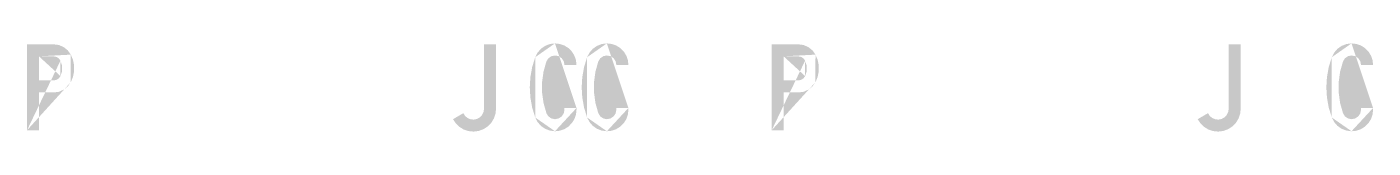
# Model space of a CAD drawing. Extents: x -1 to 2127, y -1298 to 148.
# Drawn here: x 992 to 1852, y 92 to 148 of the extents above; entities that cross this region are included whole.
import ezdxf

# ---------------------------------------------------------------- set-up
doc = ezdxf.new("R2010")
doc.units = 0
doc.header["$LTSCALE"] = 12
doc.header["$MEASUREMENT"] = 0
doc.layers.add('GREEN', color=84, linetype='CONTINUOUS')

msp = doc.modelspace()

# ---------------------------------------------------------------- hatches: boundary and pattern name
at = {"layer": 'GREEN'}
h = msp.add_hatch(color=256, dxfattribs=at)
h.paths.add_polyline_path([(1008.88, 140.12), (1008.86, 140.12)], flags=16)
edge = h.paths.add_edge_path(flags=17)
edge.add_line((999.53, 124.71), (999.53, 140.12))
edge.add_line((999.53, 140.12), (1008.88, 140.12))
edge.add_line((1010.64, 139.76), (1008.88, 140.12))
edge.add_line((1010.64, 139.76), (1012.18, 138.81))
edge.add_line((1012.18, 138.81), (1013.27, 137.36))
edge.add_line((1013.27, 137.36), (1014.27, 134.12))
edge.add_line((1014.27, 134.12), (1014.27, 130.71))
edge.add_line((1014.27, 130.71), (1013.27, 127.47))
edge.add_line((1013.27, 127.47), (1012.18, 126.02))
edge.add_line((1012.18, 126.02), (1010.64, 125.07))
edge.add_line((1010.64, 125.07), (1008.88, 124.71))
edge.add_line((1008.88, 124.71), (999.53, 124.71))
h.paths.add_polyline_path([(1008.86, 147.8), (1008.88, 147.8)], flags=16)
edge = h.paths.add_edge_path()
edge.add_line((999.53, 92.82), (991.85, 92.82))
edge.add_line((991.85, 92.82), (991.85, 147.8))
edge.add_line((991.85, 147.8), (1008.88, 147.8))
edge.add_line((1012.18, 147.36), (1008.88, 147.8))
edge.add_line((1012.18, 147.36), (1015.28, 146.02))
edge.add_line((1015.28, 146.02), (1017.9, 143.94))
edge.add_line((1017.9, 143.94), (1019.86, 141.2))
edge.add_line((1019.86, 141.2), (1021.26, 137.83))
edge.add_line((1021.26, 137.83), (1021.98, 134.24))
edge.add_line((1021.98, 134.24), (1021.98, 130.58))
edge.add_line((1021.98, 130.58), (1021.26, 127))
edge.add_line((1021.26, 127), (1019.86, 123.62))
edge.add_line((1019.86, 123.62), (1017.9, 120.89))
edge.add_line((1017.9, 120.89), (1015.28, 118.8))
edge.add_line((1015.28, 118.8), (1012.18, 117.46))
edge.add_line((1012.18, 117.46), (1008.88, 117.03))
edge.add_line((1008.88, 117.03), (999.53, 117.03))
edge.add_line((999.53, 117.03), (999.53, 92.82))
edge = h.paths.add_edge_path()
edge.add_line((999.53, 140.12), (999.5, 140.12))
edge.add_line((1013.27, 127.47), (1013.24, 127.47))
edge.add_line((1013.27, 137.36), (1013.24, 137.36))
edge.add_line((991.85, 92.82), (991.82, 92.82))
edge.add_line((1019.86, 123.62), (1019.84, 123.62))
edge.add_line((1019.86, 141.2), (1019.84, 141.2))
h = msp.add_hatch(color=256, dxfattribs=at)
h.paths.add_polyline_path([(1008.88, 140.12), (1008.86, 140.12)], flags=16)
edge = h.paths.add_edge_path(flags=17)
edge.add_line((999.53, 124.71), (999.53, 140.12))
edge.add_line((999.53, 140.12), (1008.88, 140.12))
edge.add_line((1010.64, 139.76), (1008.88, 140.12))
edge.add_line((1010.64, 139.76), (1012.18, 138.81))
edge.add_line((1012.18, 138.81), (1013.27, 137.36))
edge.add_line((1013.27, 137.36), (1014.27, 134.12))
edge.add_line((1014.27, 134.12), (1014.27, 130.71))
edge.add_line((1014.27, 130.71), (1013.27, 127.47))
edge.add_line((1013.27, 127.47), (1012.18, 126.02))
edge.add_line((1012.18, 126.02), (1010.64, 125.07))
edge.add_line((1010.64, 125.07), (1008.88, 124.71))
edge.add_line((1008.88, 124.71), (999.53, 124.71))
h.paths.add_polyline_path([(1008.86, 147.8), (1008.88, 147.8)], flags=16)
edge = h.paths.add_edge_path()
edge.add_line((999.53, 92.82), (991.85, 92.82))
edge.add_line((991.85, 92.82), (991.85, 147.8))
edge.add_line((991.85, 147.8), (1008.88, 147.8))
edge.add_line((1012.18, 147.36), (1008.88, 147.8))
edge.add_line((1012.18, 147.36), (1015.28, 146.02))
edge.add_line((1015.28, 146.02), (1017.9, 143.94))
edge.add_line((1017.9, 143.94), (1019.86, 141.2))
edge.add_line((1019.86, 141.2), (1021.26, 137.83))
edge.add_line((1021.26, 137.83), (1021.98, 134.24))
edge.add_line((1021.98, 134.24), (1021.98, 130.58))
edge.add_line((1021.98, 130.58), (1021.26, 127))
edge.add_line((1021.26, 127), (1019.86, 123.62))
edge.add_line((1019.86, 123.62), (1017.9, 120.89))
edge.add_line((1017.9, 120.89), (1015.28, 118.8))
edge.add_line((1015.28, 118.8), (1012.18, 117.46))
edge.add_line((1012.18, 117.46), (1008.88, 117.03))
edge.add_line((1008.88, 117.03), (999.53, 117.03))
edge.add_line((999.53, 117.03), (999.53, 92.82))
edge = h.paths.add_edge_path()
edge.add_line((999.53, 140.12), (999.5, 140.12))
edge.add_line((1013.27, 127.47), (1013.24, 127.47))
edge.add_line((1013.27, 137.36), (1013.24, 137.36))
edge.add_line((991.85, 92.82), (991.82, 92.82))
edge.add_line((1019.86, 123.62), (1019.84, 123.62))
edge.add_line((1019.86, 141.2), (1019.84, 141.2))
h = msp.add_hatch(color=256, dxfattribs=at)
h.paths.add_polyline_path([(1283.76, 106.56), (1283.73, 106.56)], flags=16)
edge = h.paths.add_edge_path()
edge.add_line((1283.76, 147.8), (1283.76, 106.56))
edge.add_line((1283.42, 104.52), (1283.76, 106.56))
edge.add_line((1283.42, 104.52), (1282.52, 102.64))
edge.add_line((1282.52, 102.64), (1281.07, 101.15))
edge.add_line((1281.07, 101.15), (1279.27, 100.12))
edge.add_line((1279.27, 100.12), (1277.23, 99.7))
edge.add_line((1277.23, 99.7), (1275.17, 99.91))
edge.add_line((1275.17, 99.91), (1273.26, 100.71))
edge.add_line((1273.26, 100.71), (1271.67, 102.05))
edge.add_line((1271.67, 102.05), (1270.56, 103.83))
edge.add_line((1270.56, 103.83), (1263.96, 99.96))
edge.add_line((1263.96, 99.96), (1265.74, 97.28))
edge.add_line((1265.74, 97.28), (1268.06, 95.04))
edge.add_line((1268.06, 95.04), (1270.82, 93.36))
edge.add_line((1270.82, 93.36), (1273.88, 92.36))
edge.add_line((1273.88, 92.36), (1277.11, 92.05))
edge.add_line((1277.11, 92.05), (1280.3, 92.44))
edge.add_line((1280.3, 92.44), (1283.32, 93.54))
edge.add_line((1283.32, 93.54), (1286.05, 95.27))
edge.add_line((1286.05, 95.27), (1288.32, 97.57))
edge.add_line((1288.32, 97.57), (1290.02, 100.32))
edge.add_line((1290.02, 100.32), (1291.08, 103.36))
edge.add_line((1291.08, 103.36), (1291.44, 106.56))
edge.add_line((1291.44, 106.56), (1291.44, 147.8))
edge.add_line((1291.44, 147.8), (1283.76, 147.8))
edge = h.paths.add_edge_path(flags=16)
edge.add_line((1291.44, 106.56), (1291.41, 106.56))
edge.add_line((1291.44, 106.56), (1291.41, 106.56))
edge = h.paths.add_edge_path(flags=16)
edge.add_line((1270.56, 103.83), (1270.53, 103.83))
h = msp.add_hatch(color=256, dxfattribs=at)
h.paths.add_polyline_path([(1342.83, 106.02), (1342.81, 106.02)], flags=16)
edge = h.paths.add_edge_path()
edge.add_line((1335.13, 107.13), (1342.83, 107.13))
edge.add_line((1342.83, 107.13), (1342.83, 106.02))
edge.add_line((1342.5, 102.95), (1342.83, 106.02))
edge.add_line((1342.5, 102.95), (1341.49, 100.04))
edge.add_line((1341.49, 100.04), (1339.84, 97.44))
edge.add_line((1339.84, 97.44), (1337.68, 95.25))
edge.add_line((1337.68, 95.25), (1335.07, 93.6))
edge.add_line((1335.07, 93.6), (1332.16, 92.59))
edge.add_line((1332.16, 92.59), (1329.09, 92.26))
edge.add_line((1329.09, 92.26), (1325.85, 92.67))
edge.add_line((1325.85, 92.67), (1322.78, 93.83))
edge.add_line((1322.78, 93.83), (1320.1, 95.68))
edge.add_line((1320.1, 95.68), (1317.96, 98.16))
edge.add_line((1317.96, 98.16), (1316.46, 101.07))
edge.add_line((1316.46, 101.07), (1314.53, 107.33))
edge.add_line((1314.53, 107.33), (1313.37, 113.78))
edge.add_line((1313.37, 113.78), (1312.98, 120.33))
edge.add_line((1312.98, 120.33), (1313.37, 126.85))
edge.add_line((1313.37, 126.85), (1314.53, 133.29))
edge.add_line((1314.53, 133.29), (1316.46, 139.55))
edge.add_line((1316.46, 139.55), (1317.96, 142.47))
edge.add_line((1317.96, 142.47), (1320.1, 144.94))
edge.add_line((1320.1, 144.94), (1322.78, 146.8))
edge.add_line((1322.78, 146.8), (1325.85, 147.98))
edge.add_line((1325.85, 147.98), (1329.09, 148.37))
edge.add_line((1329.09, 148.37), (1332.16, 148.03))
edge.add_line((1332.16, 148.03), (1335.07, 147.03))
edge.add_line((1335.07, 147.03), (1337.68, 145.38))
edge.add_line((1337.68, 145.38), (1339.84, 143.21))
edge.add_line((1339.84, 143.21), (1341.49, 140.58))
edge.add_line((1341.49, 140.58), (1342.5, 137.67))
edge.add_line((1342.5, 137.67), (1342.83, 134.6))
edge.add_line((1342.83, 134.6), (1335.13, 134.6))
edge.add_line((1335.13, 134.6), (1334.69, 136.92))
edge.add_line((1334.69, 136.92), (1333.37, 138.91))
edge.add_line((1333.37, 138.91), (1331.41, 140.22))
edge.add_line((1331.41, 140.22), (1329.09, 140.66))
edge.add_line((1329.09, 140.66), (1326.77, 140.2))
edge.add_line((1326.77, 140.2), (1324.84, 138.83))
edge.add_line((1324.84, 138.83), (1323.6, 136.82))
edge.add_line((1323.6, 136.82), (1321.77, 130.35))
edge.add_line((1321.77, 130.35), (1320.85, 123.68))
edge.add_line((1320.85, 123.68), (1320.85, 116.95))
edge.add_line((1320.85, 116.95), (1321.77, 110.3))
edge.add_line((1321.77, 110.3), (1323.6, 103.83))
edge.add_line((1323.6, 103.83), (1324.84, 101.79))
edge.add_line((1324.84, 101.79), (1326.77, 100.45))
edge.add_line((1326.77, 100.45), (1329.09, 99.96))
edge.add_line((1329.09, 99.96), (1331.41, 100.43))
edge.add_line((1331.41, 100.43), (1333.37, 101.74))
edge.add_line((1333.37, 101.74), (1334.69, 103.7))
edge.add_line((1334.69, 103.7), (1335.13, 106.02))
edge.add_line((1335.13, 106.02), (1335.13, 107.13))
edge = h.paths.add_edge_path(flags=16)
edge.add_line((1342.83, 107.13), (1342.81, 107.13))
edge.add_line((1329.09, 148.37), (1329.07, 148.37))
edge.add_line((1316.46, 139.55), (1316.44, 139.55))
edge.add_line((1316.46, 101.07), (1316.44, 101.07))
edge.add_line((1329.09, 92.26), (1329.07, 92.26))
h = msp.add_hatch(color=256, dxfattribs=at)
h.paths.add_polyline_path([(1375.98, 106.02), (1375.96, 106.02)], flags=16)
edge = h.paths.add_edge_path()
edge.add_line((1368.3, 107.13), (1375.98, 107.13))
edge.add_line((1375.98, 107.13), (1375.98, 106.02))
edge.add_line((1375.65, 102.95), (1375.98, 106.02))
edge.add_line((1375.65, 102.95), (1374.64, 100.04))
edge.add_line((1374.64, 100.04), (1373.02, 97.44))
edge.add_line((1373.02, 97.44), (1370.83, 95.25))
edge.add_line((1370.83, 95.25), (1368.22, 93.6))
edge.add_line((1368.22, 93.6), (1365.31, 92.59))
edge.add_line((1365.31, 92.59), (1362.24, 92.26))
edge.add_line((1362.24, 92.26), (1358.99, 92.67))
edge.add_line((1358.99, 92.67), (1355.95, 93.83))
edge.add_line((1355.95, 93.83), (1353.25, 95.68))
edge.add_line((1353.25, 95.68), (1351.11, 98.16))
edge.add_line((1351.11, 98.16), (1349.61, 101.07))
edge.add_line((1349.61, 101.07), (1347.68, 107.33))
edge.add_line((1347.68, 107.33), (1346.52, 113.78))
edge.add_line((1346.52, 113.78), (1346.13, 120.33))
edge.add_line((1346.13, 120.33), (1346.52, 126.85))
edge.add_line((1346.52, 126.85), (1347.68, 133.29))
edge.add_line((1347.68, 133.29), (1349.61, 139.55))
edge.add_line((1349.61, 139.55), (1351.11, 142.47))
edge.add_line((1351.11, 142.47), (1353.25, 144.94))
edge.add_line((1353.25, 144.94), (1355.95, 146.8))
edge.add_line((1355.95, 146.8), (1358.99, 147.98))
edge.add_line((1358.99, 147.98), (1362.24, 148.37))
edge.add_line((1362.24, 148.37), (1365.31, 148.03))
edge.add_line((1365.31, 148.03), (1368.22, 147.03))
edge.add_line((1368.22, 147.03), (1370.83, 145.38))
edge.add_line((1370.83, 145.38), (1373.02, 143.21))
edge.add_line((1373.02, 143.21), (1374.64, 140.58))
edge.add_line((1374.64, 140.58), (1375.65, 137.67))
edge.add_line((1375.65, 137.67), (1375.98, 134.6))
edge.add_line((1375.98, 134.6), (1368.3, 134.6))
edge.add_line((1368.3, 134.6), (1367.84, 136.92))
edge.add_line((1367.84, 136.92), (1366.52, 138.91))
edge.add_line((1366.52, 138.91), (1364.56, 140.22))
edge.add_line((1364.56, 140.22), (1362.24, 140.66))
edge.add_line((1362.24, 140.66), (1359.92, 140.2))
edge.add_line((1359.92, 140.2), (1357.99, 138.83))
edge.add_line((1357.99, 138.83), (1356.75, 136.82))
edge.add_line((1356.75, 136.82), (1354.92, 130.35))
edge.add_line((1354.92, 130.35), (1354.02, 123.68))
edge.add_line((1354.02, 123.68), (1354.02, 116.95))
edge.add_line((1354.02, 116.95), (1354.92, 110.3))
edge.add_line((1354.92, 110.3), (1356.75, 103.83))
edge.add_line((1356.75, 103.83), (1357.99, 101.79))
edge.add_line((1357.99, 101.79), (1359.92, 100.45))
edge.add_line((1359.92, 100.45), (1362.24, 99.96))
edge.add_line((1362.24, 99.96), (1364.56, 100.43))
edge.add_line((1364.56, 100.43), (1366.52, 101.74))
edge.add_line((1366.52, 101.74), (1367.84, 103.7))
edge.add_line((1367.84, 103.7), (1368.3, 106.02))
edge.add_line((1368.3, 106.02), (1368.3, 107.13))
edge = h.paths.add_edge_path(flags=16)
edge.add_line((1375.98, 107.13), (1375.96, 107.13))
edge.add_line((1362.24, 148.37), (1362.22, 148.37))
edge.add_line((1349.61, 139.55), (1349.59, 139.55))
edge.add_line((1349.61, 101.07), (1349.59, 101.07))
edge.add_line((1362.24, 92.26), (1362.22, 92.26))
h = msp.add_hatch(color=256, dxfattribs=at)
h.paths.add_polyline_path([(1484.5, 140.12), (1484.47, 140.12)], flags=16)
edge = h.paths.add_edge_path(flags=17)
edge.add_line((1475.14, 124.71), (1475.14, 140.12))
edge.add_line((1475.14, 140.12), (1484.5, 140.12))
edge.add_line((1486.25, 139.76), (1484.5, 140.12))
edge.add_line((1486.25, 139.76), (1487.8, 138.81))
edge.add_line((1487.8, 138.81), (1488.88, 137.36))
edge.add_line((1488.88, 137.36), (1489.88, 134.12))
edge.add_line((1489.88, 134.12), (1489.88, 130.71))
edge.add_line((1489.88, 130.71), (1488.88, 127.47))
edge.add_line((1488.88, 127.47), (1487.8, 126.02))
edge.add_line((1487.8, 126.02), (1486.25, 125.07))
edge.add_line((1486.25, 125.07), (1484.5, 124.71))
edge.add_line((1484.5, 124.71), (1475.14, 124.71))
h.paths.add_polyline_path([(1484.47, 147.8), (1484.5, 147.8)], flags=16)
edge = h.paths.add_edge_path()
edge.add_line((1475.14, 92.82), (1467.46, 92.82))
edge.add_line((1467.46, 92.82), (1467.46, 147.8))
edge.add_line((1467.46, 147.8), (1484.5, 147.8))
edge.add_line((1487.8, 147.36), (1484.5, 147.8))
edge.add_line((1487.8, 147.36), (1490.89, 146.02))
edge.add_line((1490.89, 146.02), (1493.52, 143.94))
edge.add_line((1493.52, 143.94), (1495.48, 141.2))
edge.add_line((1495.48, 141.2), (1496.87, 137.83))
edge.add_line((1496.87, 137.83), (1497.59, 134.24))
edge.add_line((1497.59, 134.24), (1497.59, 130.58))
edge.add_line((1497.59, 130.58), (1496.87, 127))
edge.add_line((1496.87, 127), (1495.48, 123.62))
edge.add_line((1495.48, 123.62), (1493.52, 120.89))
edge.add_line((1493.52, 120.89), (1490.89, 118.8))
edge.add_line((1490.89, 118.8), (1487.8, 117.46))
edge.add_line((1487.8, 117.46), (1484.5, 117.03))
edge.add_line((1484.5, 117.03), (1475.14, 117.03))
edge.add_line((1475.14, 117.03), (1475.14, 92.82))
edge = h.paths.add_edge_path()
edge.add_line((1475.14, 140.12), (1475.11, 140.12))
edge.add_line((1488.88, 127.47), (1488.85, 127.47))
edge.add_line((1488.88, 137.36), (1488.85, 137.36))
edge.add_line((1467.46, 92.82), (1467.43, 92.82))
edge.add_line((1495.48, 123.62), (1495.45, 123.62))
edge.add_line((1495.48, 141.2), (1495.45, 141.2))
h = msp.add_hatch(color=256, dxfattribs=at)
h.paths.add_polyline_path([(1484.5, 140.12), (1484.47, 140.12)], flags=16)
edge = h.paths.add_edge_path(flags=17)
edge.add_line((1475.14, 124.71), (1475.14, 140.12))
edge.add_line((1475.14, 140.12), (1484.5, 140.12))
edge.add_line((1486.25, 139.76), (1484.5, 140.12))
edge.add_line((1486.25, 139.76), (1487.8, 138.81))
edge.add_line((1487.8, 138.81), (1488.88, 137.36))
edge.add_line((1488.88, 137.36), (1489.88, 134.12))
edge.add_line((1489.88, 134.12), (1489.88, 130.71))
edge.add_line((1489.88, 130.71), (1488.88, 127.47))
edge.add_line((1488.88, 127.47), (1487.8, 126.02))
edge.add_line((1487.8, 126.02), (1486.25, 125.07))
edge.add_line((1486.25, 125.07), (1484.5, 124.71))
edge.add_line((1484.5, 124.71), (1475.14, 124.71))
h.paths.add_polyline_path([(1484.47, 147.8), (1484.5, 147.8)], flags=16)
edge = h.paths.add_edge_path()
edge.add_line((1475.14, 92.82), (1467.46, 92.82))
edge.add_line((1467.46, 92.82), (1467.46, 147.8))
edge.add_line((1467.46, 147.8), (1484.5, 147.8))
edge.add_line((1487.8, 147.36), (1484.5, 147.8))
edge.add_line((1487.8, 147.36), (1490.89, 146.02))
edge.add_line((1490.89, 146.02), (1493.52, 143.94))
edge.add_line((1493.52, 143.94), (1495.48, 141.2))
edge.add_line((1495.48, 141.2), (1496.87, 137.83))
edge.add_line((1496.87, 137.83), (1497.59, 134.24))
edge.add_line((1497.59, 134.24), (1497.59, 130.58))
edge.add_line((1497.59, 130.58), (1496.87, 127))
edge.add_line((1496.87, 127), (1495.48, 123.62))
edge.add_line((1495.48, 123.62), (1493.52, 120.89))
edge.add_line((1493.52, 120.89), (1490.89, 118.8))
edge.add_line((1490.89, 118.8), (1487.8, 117.46))
edge.add_line((1487.8, 117.46), (1484.5, 117.03))
edge.add_line((1484.5, 117.03), (1475.14, 117.03))
edge.add_line((1475.14, 117.03), (1475.14, 92.82))
edge = h.paths.add_edge_path()
edge.add_line((1475.14, 140.12), (1475.11, 140.12))
edge.add_line((1488.88, 127.47), (1488.85, 127.47))
edge.add_line((1488.88, 137.36), (1488.85, 137.36))
edge.add_line((1467.46, 92.82), (1467.43, 92.82))
edge.add_line((1495.48, 123.62), (1495.45, 123.62))
edge.add_line((1495.48, 141.2), (1495.45, 141.2))
h = msp.add_hatch(color=256, dxfattribs=at)
h.paths.add_polyline_path([(1759.37, 106.56), (1759.34, 106.56)], flags=16)
edge = h.paths.add_edge_path()
edge.add_line((1759.37, 147.8), (1759.37, 106.56))
edge.add_line((1759.03, 104.52), (1759.37, 106.56))
edge.add_line((1759.03, 104.52), (1758.13, 102.64))
edge.add_line((1758.13, 102.64), (1756.69, 101.15))
edge.add_line((1756.69, 101.15), (1754.88, 100.12))
edge.add_line((1754.88, 100.12), (1752.85, 99.7))
edge.add_line((1752.85, 99.7), (1750.79, 99.91))
edge.add_line((1750.79, 99.91), (1748.88, 100.71))
edge.add_line((1748.88, 100.71), (1747.28, 102.05))
edge.add_line((1747.28, 102.05), (1746.17, 103.83))
edge.add_line((1746.17, 103.83), (1739.57, 99.96))
edge.add_line((1739.57, 99.96), (1741.35, 97.28))
edge.add_line((1741.35, 97.28), (1743.67, 95.04))
edge.add_line((1743.67, 95.04), (1746.43, 93.36))
edge.add_line((1746.43, 93.36), (1749.5, 92.36))
edge.add_line((1749.5, 92.36), (1752.72, 92.05))
edge.add_line((1752.72, 92.05), (1755.91, 92.44))
edge.add_line((1755.91, 92.44), (1758.93, 93.54))
edge.add_line((1758.93, 93.54), (1761.66, 95.27))
edge.add_line((1761.66, 95.27), (1763.93, 97.57))
edge.add_line((1763.93, 97.57), (1765.63, 100.32))
edge.add_line((1765.63, 100.32), (1766.69, 103.36))
edge.add_line((1766.69, 103.36), (1767.05, 106.56))
edge.add_line((1767.05, 106.56), (1767.05, 147.8))
edge.add_line((1767.05, 147.8), (1759.37, 147.8))
edge = h.paths.add_edge_path(flags=16)
edge.add_line((1767.05, 106.56), (1767.02, 106.56))
edge.add_line((1767.05, 106.56), (1767.02, 106.56))
edge = h.paths.add_edge_path(flags=16)
edge.add_line((1746.17, 103.83), (1746.15, 103.83))
h = msp.add_hatch(color=256, dxfattribs=at)
h.paths.add_polyline_path([(1851.59, 106.02), (1851.57, 106.02)], flags=16)
edge = h.paths.add_edge_path()
edge.add_line((1843.91, 107.13), (1851.59, 107.13))
edge.add_line((1851.59, 107.13), (1851.59, 106.02))
edge.add_line((1851.26, 102.95), (1851.59, 106.02))
edge.add_line((1851.26, 102.95), (1850.25, 100.04))
edge.add_line((1850.25, 100.04), (1848.63, 97.44))
edge.add_line((1848.63, 97.44), (1846.44, 95.25))
edge.add_line((1846.44, 95.25), (1843.84, 93.6))
edge.add_line((1843.84, 93.6), (1840.92, 92.59))
edge.add_line((1840.92, 92.59), (1837.86, 92.26))
edge.add_line((1837.86, 92.26), (1834.61, 92.67))
edge.add_line((1834.61, 92.67), (1831.57, 93.83))
edge.add_line((1831.57, 93.83), (1828.86, 95.68))
edge.add_line((1828.86, 95.68), (1826.72, 98.16))
edge.add_line((1826.72, 98.16), (1825.23, 101.07))
edge.add_line((1825.23, 101.07), (1823.29, 107.33))
edge.add_line((1823.29, 107.33), (1822.13, 113.78))
edge.add_line((1822.13, 113.78), (1821.75, 120.33))
edge.add_line((1821.75, 120.33), (1822.13, 126.85))
edge.add_line((1822.13, 126.85), (1823.29, 133.29))
edge.add_line((1823.29, 133.29), (1825.23, 139.55))
edge.add_line((1825.23, 139.55), (1826.72, 142.47))
edge.add_line((1826.72, 142.47), (1828.86, 144.94))
edge.add_line((1828.86, 144.94), (1831.57, 146.8))
edge.add_line((1831.57, 146.8), (1834.61, 147.98))
edge.add_line((1834.61, 147.98), (1837.86, 148.37))
edge.add_line((1837.86, 148.37), (1840.92, 148.03))
edge.add_line((1840.92, 148.03), (1843.84, 147.03))
edge.add_line((1843.84, 147.03), (1846.44, 145.38))
edge.add_line((1846.44, 145.38), (1848.63, 143.21))
edge.add_line((1848.63, 143.21), (1850.25, 140.58))
edge.add_line((1850.25, 140.58), (1851.26, 137.67))
edge.add_line((1851.26, 137.67), (1851.59, 134.6))
edge.add_line((1851.59, 134.6), (1843.91, 134.6))
edge.add_line((1843.91, 134.6), (1843.45, 136.92))
edge.add_line((1843.45, 136.92), (1842.13, 138.91))
edge.add_line((1842.13, 138.91), (1840.18, 140.22))
edge.add_line((1840.18, 140.22), (1837.86, 140.66))
edge.add_line((1837.86, 140.66), (1835.54, 140.2))
edge.add_line((1835.54, 140.2), (1833.6, 138.83))
edge.add_line((1833.6, 138.83), (1832.37, 136.82))
edge.add_line((1832.37, 136.82), (1830.54, 130.35))
edge.add_line((1830.54, 130.35), (1829.63, 123.68))
edge.add_line((1829.63, 123.68), (1829.63, 116.95))
edge.add_line((1829.63, 116.95), (1830.54, 110.3))
edge.add_line((1830.54, 110.3), (1832.37, 103.83))
edge.add_line((1832.37, 103.83), (1833.6, 101.79))
edge.add_line((1833.6, 101.79), (1835.54, 100.45))
edge.add_line((1835.54, 100.45), (1837.86, 99.96))
edge.add_line((1837.86, 99.96), (1840.18, 100.43))
edge.add_line((1840.18, 100.43), (1842.13, 101.74))
edge.add_line((1842.13, 101.74), (1843.45, 103.7))
edge.add_line((1843.45, 103.7), (1843.91, 106.02))
edge.add_line((1843.91, 106.02), (1843.91, 107.13))
edge = h.paths.add_edge_path(flags=16)
edge.add_line((1851.59, 107.13), (1851.57, 107.13))
edge.add_line((1837.86, 148.37), (1837.83, 148.37))
edge.add_line((1825.23, 139.55), (1825.2, 139.55))
edge.add_line((1825.23, 101.07), (1825.2, 101.07))
edge.add_line((1837.86, 92.26), (1837.83, 92.26))

doc.saveas('drawing.dxf')
